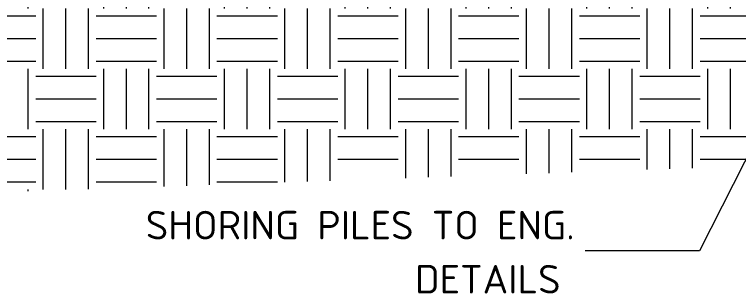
# Model space of a CAD drawing. Header units: millimetres. Extents: x 21429 to 43897, y 26965 to 37621.
# Drawn here: x 36380 to 40185, y 27045 to 28513 of the extents above; entities that cross this region are included whole.
import ezdxf

# ---------------------------------------------------------------- set-up
doc = ezdxf.new("R2010")
doc.units = ezdxf.units.MM
doc.layers.add('A-DETL-GENF', color=92, linetype='Continuous', lineweight=9)
doc.layers.add('G-ANNO-TEXT', color=231, linetype='Continuous', lineweight=9)
doc.styles.add('ISOCPEUR_1', font='ISOCPEUR.ttf', dxfattribs={"height": 150})

msp = doc.modelspace()

# ---------------------------------------------------------------- hatches: boundary and pattern name
at = {"layer": 'A-DETL-GENF'}
h = msp.add_hatch(dxfattribs=at)
h.set_pattern_fill('FP_6', color=55, style=0, pattern_type=2)
h.set_pattern_definition([(0, (33633.57, 18106.88), (317.5, 317.5), [317.5, -317.5]), (0, (33633.57, 18225.95), (317.5, 317.5), [317.5, -317.5]), (0, (33633.57, 18345), (317.5, 317.5), [317.5, -317.5]), (90, (33673.26, 18384.7), (-317.5, 317.5), [317.5, -317.5]), (90, (33792.32, 18384.7), (-317.5, 317.5), [317.5, -317.5]), (90, (33911.38, 18384.7), (-317.5, 317.5), [317.5, -317.5])])
h.paths.add_polyline_path([(36105.4, 27570.9), (41545.4, 27760.9), (41652.7, 27768.4), (41652.7, 29442), (41105.6, 29442), (41105.6, 27770), (40655.6, 27770), (40655.6, 28590), (28895.4, 28589), (28895.4, 28540), (27885.4, 28540), (27885.4, 28371.8), (27535.2, 28298.5), (27302.4, 29411.8), (27302.4, 29412.5), (26121.4, 29801.2), (26121.4, 28081.9), (31873.5, 28081.9), (33674.3, 27570.9), (35828.5, 27570.9)])

# ---------------------------------------------------------------- linework, layer by layer
at = {"layer": 'G-ANNO-TEXT', "color": 7}
for p, q in [((40901.7, 29090.3), (39980.3, 27269.9)), ((39980.3, 27269.9), (39379, 27269.9))]:
    msp.add_line(p, q, dxfattribs=at)

# ---------------------------------------------------------------- texts
at = {"layer": 'G-ANNO-TEXT', "color": 7, "char_height": 150, "attachment_point": 1, "style": 'ISOCPEUR_1'}
for s, insert, width in [('SHORING PILES TO ENG. ', (37069.7, 27479.5), 2621.518), ('DETAILS ', (38485.2, 27195.1), 905.907)]:
    msp.add_mtext(s, dxfattribs=dict(at, insert=insert, width=width))

doc.saveas('drawing.dxf')
